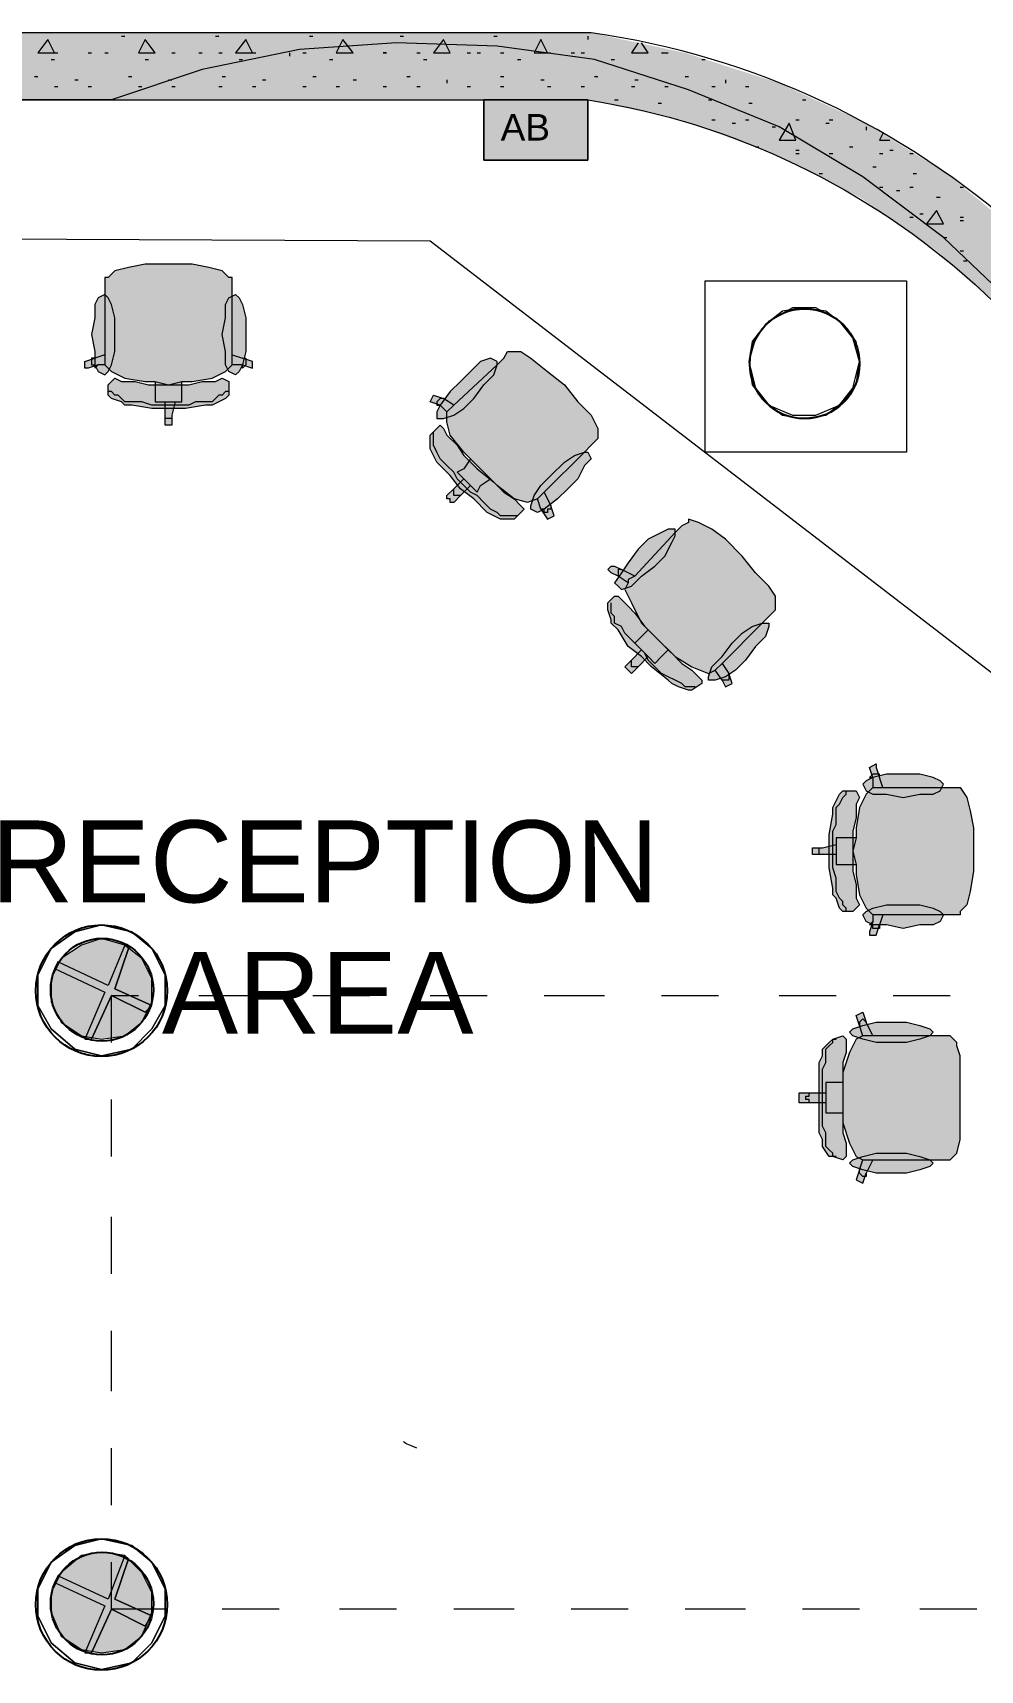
# Model space of a CAD drawing. Header units: inches. Extents: x 0.12 to 8.16, y 2.81 to 8.2.
# Drawn here: x 4.089 to 4.56, y 5.651 to 6.465 of the extents above; entities that cross this region are included whole.
import ezdxf

# ---------------------------------------------------------------- set-up
doc = ezdxf.new("R2010")
doc.units = ezdxf.units.IN
doc.header["$MEASUREMENT"] = 0
for name, color, linetype, true_color in [('PDF_Geometry', 7, 'Continuous', 0x029e21), ('PDF_Solid Fills', 7, 'Continuous', 0xffffff), ('PDF_Text', 7, 'Continuous', 0x5555ff)]:
    doc.layers.add(name, color=color, linetype=linetype, true_color=true_color)
doc.styles.add('PDF F2', font='arial.ttf')

msp = doc.modelspace()

# ---------------------------------------------------------------- hatches: boundary and pattern name
at = {"layer": 'PDF_Solid Fills', "transparency": 33554559}
for points in [[(4.70333, 6.16333), (4.66833, 6.15833), (4.65333, 6.205), (4.63333, 6.24833), (4.60667, 6.28833), (4.575, 6.32333), (4.53833, 6.35667), (4.5, 6.38333), (4.45667, 6.405), (4.41167, 6.42167), (4.365, 6.43167), (4.36667, 6.465), (4.41333, 6.455), (4.46, 6.44), (4.50333, 6.42), (4.54333, 6.395), (4.58, 6.365), (4.615, 6.33167), (4.64333, 6.29333), (4.66833, 6.25333), (4.68833, 6.20833)], [(4.125, 6.33333), (4.125, 6.33833), (4.125, 6.34333), (4.12667, 6.34333), (4.13, 6.34667), (4.13, 6.34667), (4.13667, 6.34833), (4.145, 6.35), (4.14667, 6.35), (4.15667, 6.35), (4.15667, 6.27), (4.155, 6.27), (4.155, 6.27), (4.155, 6.275), (4.155, 6.28167), (4.15, 6.28167), (4.15, 6.285), (4.15, 6.29167), (4.145, 6.29167), (4.135, 6.29333), (4.12833, 6.29667), (4.125, 6.3), (4.12167, 6.3), (4.11667, 6.29833), (4.115, 6.29833), (4.115, 6.30167), (4.115, 6.30167), (4.12, 6.30333), (4.125, 6.305)], [(4.18833, 6.33333), (4.18833, 6.305), (4.19333, 6.30333), (4.19833, 6.30167), (4.19833, 6.30167), (4.19833, 6.29833), (4.19833, 6.29833), (4.19333, 6.3), (4.18833, 6.3), (4.185, 6.29667), (4.17833, 6.29333), (4.16833, 6.29167), (4.16333, 6.29167), (4.16333, 6.285), (4.16333, 6.28167), (4.16, 6.28167), (4.15833, 6.275), (4.15833, 6.27), (4.15833, 6.27), (4.15667, 6.27), (4.15667, 6.35), (4.16833, 6.35), (4.16833, 6.35), (4.17667, 6.34833), (4.18333, 6.34667), (4.18333, 6.34667), (4.18667, 6.34333), (4.18833, 6.34333), (4.18833, 6.33833)], [(4.11833, 6.315), (4.12, 6.32333), (4.12, 6.33), (4.12167, 6.33333), (4.125, 6.335), (4.12667, 6.33333), (4.12833, 6.33), (4.13, 6.32333), (4.13, 6.315), (4.13, 6.30667), (4.12833, 6.3), (4.12667, 6.29667), (4.125, 6.295), (4.12167, 6.29667), (4.12, 6.3), (4.12, 6.30667)], [(4.195, 6.315), (4.195, 6.30667), (4.19333, 6.3), (4.19167, 6.29667), (4.19, 6.295), (4.18667, 6.29667), (4.185, 6.3), (4.185, 6.30667), (4.18333, 6.315), (4.185, 6.32333), (4.185, 6.33), (4.18667, 6.33333), (4.19, 6.335), (4.19167, 6.33333), (4.19333, 6.33), (4.195, 6.32333)], [(4.32, 6.3), (4.32333, 6.30333), (4.325, 6.30667), (4.32667, 6.30667), (4.33167, 6.30667), (4.33167, 6.30667), (4.33667, 6.30333), (4.345, 6.29667), (4.345, 6.29667), (4.35333, 6.29), (4.29667, 6.23333), (4.295, 6.23333), (4.295, 6.235), (4.29833, 6.23833), (4.30333, 6.24333), (4.3, 6.24667), (4.30333, 6.24833), (4.30667, 6.25333), (4.30333, 6.25667), (4.29667, 6.265), (4.295, 6.27167), (4.295, 6.27667), (4.29167, 6.28), (4.28667, 6.28167), (4.28667, 6.28167), (4.28833, 6.285), (4.28833, 6.285), (4.29333, 6.28333), (4.29833, 6.28)], [(4.30167, 6.29167), (4.30667, 6.29667), (4.31167, 6.30167), (4.31667, 6.30333), (4.32, 6.30167), (4.32, 6.3), (4.31833, 6.295), (4.31333, 6.29), (4.30833, 6.28333), (4.30333, 6.27833), (4.29833, 6.275), (4.29333, 6.27333), (4.29, 6.27333), (4.29, 6.27667), (4.29167, 6.28), (4.29667, 6.28667)], [(4.14833, 6.27833), (4.13833, 6.28), (4.135, 6.28), (4.13333, 6.28167), (4.12833, 6.28333), (4.12667, 6.285), (4.12667, 6.29), (4.12833, 6.29167), (4.13, 6.29333), (4.13333, 6.29167), (4.14, 6.29167), (4.14667, 6.29), (4.15667, 6.29), (4.15667, 6.27833)], [(4.165, 6.27833), (4.15667, 6.27833), (4.15667, 6.29), (4.16667, 6.29), (4.17333, 6.29167), (4.18, 6.29167), (4.18333, 6.29333), (4.18667, 6.29167), (4.18667, 6.29), (4.18667, 6.285), (4.185, 6.28333), (4.18167, 6.28167), (4.17833, 6.28), (4.175, 6.28)], [(4.36333, 6.25667), (4.34333, 6.23667), (4.34667, 6.23), (4.34833, 6.225), (4.34833, 6.225), (4.345, 6.22333), (4.345, 6.22333), (4.34167, 6.22833), (4.34, 6.23333), (4.335, 6.23167), (4.32833, 6.23333), (4.32, 6.24), (4.31667, 6.24333), (4.31167, 6.24), (4.31, 6.23667), (4.30667, 6.24), (4.30167, 6.235), (4.29833, 6.23167), (4.29667, 6.23167), (4.29667, 6.23333), (4.35333, 6.29), (4.36, 6.28167), (4.36, 6.28167), (4.36667, 6.275), (4.37, 6.26833), (4.37, 6.26833), (4.37, 6.26333), (4.37, 6.26333), (4.36667, 6.26)], [(4.29667, 6.245), (4.29, 6.25167), (4.28833, 6.255), (4.28667, 6.25833), (4.28667, 6.26333), (4.28667, 6.265), (4.29, 6.26833), (4.29167, 6.27), (4.29333, 6.26833), (4.295, 6.265), (4.3, 6.26), (4.30333, 6.255), (4.31, 6.24833), (4.30167, 6.23833)], [(4.355, 6.23833), (4.35, 6.23333), (4.34333, 6.22833), (4.34, 6.22667), (4.33667, 6.22833), (4.33667, 6.23), (4.33833, 6.235), (4.34167, 6.24), (4.34667, 6.245), (4.35333, 6.25167), (4.35833, 6.255), (4.36333, 6.25667), (4.365, 6.25667), (4.36667, 6.25333), (4.36333, 6.25), (4.36, 6.24333)], [(4.30833, 6.23333), (4.30167, 6.23833), (4.31, 6.24833), (4.31833, 6.24167), (4.32333, 6.23667), (4.32833, 6.23333), (4.33167, 6.23), (4.33333, 6.22833), (4.33167, 6.22667), (4.32833, 6.22333), (4.32667, 6.22333), (4.32167, 6.22333), (4.31833, 6.225), (4.315, 6.22667)], [(4.40833, 6.21667), (4.41167, 6.22), (4.415, 6.22167), (4.415, 6.22333), (4.42, 6.22167), (4.42, 6.22167), (4.42667, 6.21833), (4.43333, 6.21333), (4.43333, 6.21333), (4.44167, 6.205), (4.385, 6.14833), (4.38333, 6.15), (4.38333, 6.15), (4.38667, 6.15333), (4.39167, 6.15833), (4.38833, 6.16167), (4.39167, 6.165), (4.395, 6.16833), (4.39167, 6.17167), (4.38667, 6.18167), (4.38333, 6.18833), (4.385, 6.19167), (4.38, 6.195), (4.37667, 6.19667), (4.375, 6.19833), (4.37667, 6.2), (4.37833, 6.2), (4.38167, 6.19833), (4.38833, 6.195)], [(4.39, 6.20833), (4.395, 6.21333), (4.40167, 6.21667), (4.405, 6.21833), (4.40833, 6.21833), (4.40833, 6.215), (4.40667, 6.21167), (4.40333, 6.205), (4.39833, 6.2), (4.39167, 6.195), (4.38667, 6.19), (4.38167, 6.18833), (4.38, 6.19), (4.37833, 6.19167), (4.38167, 6.19667), (4.385, 6.20167)], [(4.45167, 6.17167), (4.43167, 6.15167), (4.435, 6.14667), (4.43667, 6.14167), (4.43667, 6.14167), (4.43333, 6.14), (4.43333, 6.14), (4.43167, 6.14333), (4.42833, 6.14833), (4.425, 6.14667), (4.41667, 6.15), (4.40833, 6.155), (4.405, 6.15833), (4.40167, 6.155), (4.39833, 6.15167), (4.395, 6.155), (4.39, 6.15), (4.38667, 6.14667), (4.38667, 6.14667), (4.385, 6.14833), (4.44167, 6.205), (4.44833, 6.19667), (4.44833, 6.19667), (4.455, 6.19), (4.45833, 6.185), (4.45833, 6.18333), (4.45833, 6.18), (4.45833, 6.17833), (4.455, 6.175)], [(4.385, 6.16), (4.38, 6.16833), (4.37667, 6.17167), (4.37667, 6.17333), (4.375, 6.17833), (4.375, 6.18167), (4.37833, 6.185), (4.38, 6.185), (4.38167, 6.18333), (4.385, 6.18), (4.38833, 6.17667), (4.39333, 6.17), (4.4, 6.16333), (4.39167, 6.155)], [(4.44333, 6.15333), (4.43833, 6.14833), (4.43333, 6.145), (4.42833, 6.14333), (4.425, 6.14333), (4.425, 6.145), (4.42667, 6.15), (4.43167, 6.155), (4.43667, 6.16167), (4.44167, 6.16667), (4.44667, 6.17), (4.45167, 6.17167), (4.455, 6.17167), (4.455, 6.17), (4.45333, 6.165), (4.44833, 6.16)], [(4.39667, 6.15), (4.39167, 6.155), (4.4, 6.16333), (4.40667, 6.15667), (4.41167, 6.15167), (4.41667, 6.14833), (4.42, 6.145), (4.42167, 6.14333), (4.42167, 6.14167), (4.41667, 6.13833), (4.415, 6.13833), (4.41, 6.14), (4.40667, 6.14167), (4.405, 6.14333)], [(4.54, 6.09), (4.545, 6.09), (4.55, 6.09), (4.55, 6.09), (4.55333, 6.085), (4.55333, 6.085), (4.555, 6.07833), (4.55667, 6.07), (4.55667, 6.07), (4.55667, 6.05833), (4.47667, 6.05833), (4.47667, 6.06), (4.47667, 6.06), (4.48167, 6.06), (4.48833, 6.06167), (4.48833, 6.065), (4.49167, 6.065), (4.49833, 6.065), (4.49833, 6.07), (4.5, 6.08), (4.50333, 6.08667), (4.50667, 6.09), (4.50667, 6.095), (4.505, 6.1), (4.505, 6.1), (4.50833, 6.10167), (4.50833, 6.1), (4.51, 6.095), (4.51167, 6.09)], [(4.52167, 6.09667), (4.53, 6.09667), (4.53667, 6.095), (4.54, 6.09333), (4.54167, 6.09167), (4.54, 6.08833), (4.53667, 6.08667), (4.53, 6.08667), (4.52167, 6.085), (4.51333, 6.08667), (4.50667, 6.08667), (4.50333, 6.08833), (4.50167, 6.09167), (4.50333, 6.09333), (4.50667, 6.095), (4.51333, 6.09667)], [(4.485, 6.06667), (4.48667, 6.07667), (4.48667, 6.08), (4.48833, 6.08333), (4.49, 6.08667), (4.49167, 6.08833), (4.49667, 6.08833), (4.49833, 6.08833), (4.5, 6.085), (4.49833, 6.08167), (4.49833, 6.075), (4.49667, 6.06833), (4.49667, 6.05833), (4.485, 6.05833)], [(4.54, 6.02667), (4.51167, 6.02667), (4.51, 6.02167), (4.50833, 6.01667), (4.50833, 6.01667), (4.505, 6.01667), (4.505, 6.01833), (4.50667, 6.02333), (4.50667, 6.02667), (4.50333, 6.03), (4.5, 6.03667), (4.49833, 6.04667), (4.49833, 6.05167), (4.49167, 6.05167), (4.48833, 6.05167), (4.48833, 6.05667), (4.48167, 6.05667), (4.47667, 6.05667), (4.47667, 6.05667), (4.47667, 6.05833), (4.55667, 6.05833), (4.55667, 6.04833), (4.55667, 6.04833), (4.555, 6.03833), (4.55333, 6.03167), (4.55333, 6.03167), (4.55, 6.02833), (4.55, 6.02667), (4.545, 6.02667)], [(4.485, 6.05), (4.485, 6.05833), (4.49667, 6.05833), (4.49667, 6.04833), (4.49833, 6.04167), (4.49833, 6.035), (4.5, 6.03167), (4.49833, 6.03), (4.49667, 6.02833), (4.49167, 6.02833), (4.49, 6.03), (4.48833, 6.035), (4.48667, 6.03667), (4.48667, 6.04)], [(4.52167, 6.02), (4.51333, 6.02167), (4.50667, 6.02167), (4.50333, 6.02333), (4.50167, 6.02667), (4.50333, 6.02833), (4.50667, 6.03), (4.51333, 6.03167), (4.52167, 6.03167), (4.53, 6.03167), (4.53667, 6.03), (4.54, 6.02833), (4.54167, 6.02667), (4.54, 6.02333), (4.53667, 6.02167), (4.53, 6.02167)], [(4.12333, 5.965), (4.11333, 5.96667), (4.10333, 5.97333), (4.09833, 5.98333), (4.09833, 5.995), (4.10333, 6.005), (4.11333, 6.01167), (4.12333, 6.015), (4.135, 6.01167), (4.14333, 6.005), (4.14833, 5.995), (4.14833, 5.98333), (4.14333, 5.97333), (4.135, 5.96667)], [(4.535, 5.96667), (4.54, 5.96667), (4.54333, 5.96667), (4.545, 5.96667), (4.54833, 5.96333), (4.54833, 5.96167), (4.55, 5.95667), (4.55, 5.94667), (4.55, 5.94667), (4.55, 5.935), (4.47, 5.935), (4.47, 5.93667), (4.47, 5.93833), (4.475, 5.93833), (4.48333, 5.93833), (4.48333, 5.94333), (4.48667, 5.94333), (4.49167, 5.94333), (4.49167, 5.94833), (4.495, 5.95833), (4.49833, 5.965), (4.50167, 5.96667), (4.5, 5.97167), (4.49833, 5.97667), (4.49833, 5.97667), (4.50167, 5.97833), (4.50167, 5.97833), (4.50333, 5.97333), (4.50667, 5.96667)], [(4.51667, 5.97333), (4.52333, 5.97333), (4.53, 5.97167), (4.535, 5.97), (4.53667, 5.96833), (4.535, 5.96667), (4.53, 5.965), (4.52333, 5.96333), (4.51667, 5.96333), (4.50833, 5.96333), (4.50167, 5.965), (4.49667, 5.96667), (4.495, 5.96833), (4.49667, 5.97), (4.50167, 5.97167), (4.50833, 5.97333)], [(4.48, 5.94333), (4.48, 5.95333), (4.48167, 5.95667), (4.48167, 5.96), (4.485, 5.96333), (4.48667, 5.965), (4.49167, 5.96667), (4.49333, 5.965), (4.49333, 5.96333), (4.49333, 5.95833), (4.49167, 5.95333), (4.49167, 5.945), (4.49167, 5.935), (4.48, 5.935)], [(4.535, 5.905), (4.50667, 5.905), (4.50333, 5.89833), (4.50167, 5.89333), (4.50167, 5.89333), (4.49833, 5.895), (4.49833, 5.895), (4.5, 5.9), (4.50167, 5.905), (4.49833, 5.90667), (4.495, 5.91333), (4.49167, 5.92333), (4.49167, 5.92833), (4.48667, 5.92833), (4.48333, 5.92833), (4.48333, 5.93333), (4.475, 5.93333), (4.47, 5.93333), (4.47, 5.93333), (4.47, 5.935), (4.55, 5.935), (4.55, 5.925), (4.55, 5.925), (4.55, 5.915), (4.54833, 5.90833), (4.54833, 5.90833), (4.545, 5.905), (4.54333, 5.905), (4.54, 5.905)], [(4.48, 5.92833), (4.48, 5.935), (4.49167, 5.935), (4.49167, 5.92667), (4.49167, 5.91833), (4.49333, 5.91333), (4.49333, 5.90833), (4.49333, 5.90667), (4.49167, 5.905), (4.48667, 5.90667), (4.485, 5.90667), (4.48167, 5.91167), (4.48167, 5.915), (4.48, 5.91833)], [(4.51667, 5.89833), (4.50833, 5.89833), (4.50167, 5.9), (4.49667, 5.90167), (4.495, 5.90333), (4.49667, 5.905), (4.50167, 5.90667), (4.50833, 5.90833), (4.51667, 5.90833), (4.52333, 5.90833), (4.53, 5.90667), (4.535, 5.905), (4.53667, 5.90333), (4.535, 5.90167), (4.53, 5.9), (4.52333, 5.89833)], [(4.12333, 5.66), (4.11333, 5.66167), (4.10333, 5.66833), (4.09833, 5.68), (4.09833, 5.69), (4.10333, 5.7), (4.11333, 5.70833), (4.12333, 5.71), (4.135, 5.70833), (4.14333, 5.7), (4.14833, 5.69), (4.14833, 5.68), (4.14333, 5.66833), (4.135, 5.66167)]]:
    msp.add_hatch(color=256, dxfattribs=at).paths.add_polyline_path(points)
at = {"layer": 'PDF_Solid Fills', "true_color": 0xaaaaaa, "transparency": 33554559}
for points in [[(4.14833, 5.98167), (4.145, 5.97833), (4.12833, 5.98667), (4.11833, 5.965), (4.115, 5.965), (4.125, 5.98833), (4.1, 6), (4.10167, 6.00333), (4.12667, 5.99167), (4.135, 6.01167), (4.13667, 6.01), (4.13, 5.99)], [(4.14833, 5.67833), (4.145, 5.67333), (4.12833, 5.68167), (4.11833, 5.66), (4.115, 5.66), (4.125, 5.68333), (4.1, 5.695), (4.10167, 5.69833), (4.12667, 5.68667), (4.135, 5.70833), (4.13667, 5.70667), (4.13, 5.68667)]]:
    msp.add_hatch(color=253, dxfattribs=at).paths.add_polyline_path(points)

# ---------------------------------------------------------------- linework, layer by layer
at = {"layer": 'PDF_Geometry', "color": 7, "lineweight": 13}
msp.add_lwpolyline([(4.66833, 6.15833), (4.66833, 5.835), (4.70333, 5.835), (4.70333, 6.16333, 0.303579), (4.36667, 6.465), (3.89167, 6.465), (3.89167, 6.43167), (3.89167, 5.835), (3.925, 5.835), (3.925, 6.43167), (4.365, 6.43167, -0.296951)], format="xyb", close=True, dxfattribs=at)
at = {"layer": 'PDF_Geometry', "color": 54, "lineweight": 13, "true_color": 0x9f9f00}
for points in [[(4.09667, 6.46167), (4.09167, 6.455), (4.1, 6.455)], [(4.145, 6.46167), (4.14167, 6.455), (4.15, 6.455)], [(4.195, 6.46167), (4.19, 6.455), (4.19833, 6.455)], [(4.24333, 6.46167), (4.24, 6.455), (4.24833, 6.455)], [(4.29333, 6.46167), (4.28833, 6.455), (4.29667, 6.455)], [(4.34167, 6.46167), (4.33833, 6.455), (4.345, 6.455)], [(4.265, 6.455), (4.26333, 6.455)], [(4.465, 6.42), (4.46, 6.41167), (4.46833, 6.41167)], [(4.53833, 6.37667), (4.53333, 6.37), (4.54167, 6.37)]]:
    msp.add_lwpolyline(points, close=True, dxfattribs=at)
for points in [[(4.13333, 6.46333), (4.135, 6.46333)], [(4.18, 6.46333), (4.18167, 6.46333)], [(4.22667, 6.46333), (4.22833, 6.46333)], [(4.27167, 6.46333), (4.27333, 6.46333)], [(4.31833, 6.46333), (4.32, 6.46333)], [(4.365, 6.46333), (4.365, 6.46167)], [(4.1, 6.455), (4.10167, 6.455)], [(4.11667, 6.455), (4.11833, 6.455)], [(4.125, 6.455), (4.12667, 6.455)], [(4.14167, 6.455), (4.14333, 6.455)], [(4.15833, 6.455), (4.16, 6.455)], [(4.17167, 6.455), (4.17333, 6.455)], [(4.18167, 6.455), (4.18333, 6.455)], [(4.19833, 6.455), (4.2, 6.455)], [(4.21667, 6.455), (4.21667, 6.45333)], [(4.22333, 6.455), (4.225, 6.455)], [(4.24, 6.455), (4.24167, 6.455)], [(4.28, 6.455), (4.28167, 6.455)], [(4.305, 6.455), (4.30667, 6.455)], [(4.31, 6.455), (4.31167, 6.455)], [(4.32167, 6.455), (4.32333, 6.455)], [(4.345, 6.455), (4.34667, 6.455)], [(4.35667, 6.455), (4.35833, 6.455)], [(4.36167, 6.455), (4.36333, 6.455)], [(4.39, 6.46), (4.38667, 6.455), (4.395, 6.455), (4.39167, 6.46)], [(4.38667, 6.455), (4.38833, 6.455)], [(4.40167, 6.455), (4.40333, 6.455), (4.405, 6.455)], [(4.09833, 6.45167), (4.1, 6.45167)], [(4.145, 6.45167), (4.14667, 6.45167)], [(4.19167, 6.45167), (4.19333, 6.45167)], [(4.23667, 6.45167), (4.23833, 6.45167)], [(4.28333, 6.45167), (4.285, 6.45167)], [(4.33, 6.45167), (4.33167, 6.45167)], [(4.37667, 6.45167), (4.37833, 6.45167)], [(4.42167, 6.45167), (4.42333, 6.45167)], [(4.09, 6.44333), (4.09167, 6.44333)], [(4.1, 6.43833), (4.10167, 6.43833)], [(4.11, 6.44167), (4.11167, 6.44167)], [(4.11667, 6.43833), (4.11833, 6.43833)], [(4.13667, 6.44333), (4.13833, 6.44333)], [(4.14167, 6.43833), (4.14333, 6.43833)], [(4.15667, 6.44167), (4.15833, 6.44167)], [(4.15833, 6.43833), (4.16, 6.43833)], [(4.18167, 6.43833), (4.18333, 6.43833)], [(4.18333, 6.44333), (4.185, 6.44333)], [(4.19833, 6.43833), (4.2, 6.43833)], [(4.20333, 6.44167), (4.205, 6.44167)], [(4.22333, 6.43833), (4.225, 6.43833)], [(4.22833, 6.44333), (4.23, 6.44333)], [(4.24, 6.43833), (4.24167, 6.43833)], [(4.24833, 6.44167), (4.25, 6.44167)], [(4.26333, 6.43833), (4.265, 6.43833)], [(4.275, 6.44333), (4.27667, 6.44333)], [(4.28, 6.43833), (4.28167, 6.43833)], [(4.295, 6.44167), (4.295, 6.44)], [(4.305, 6.43833), (4.30667, 6.43833)], [(4.32167, 6.44333), (4.32333, 6.44333)], [(4.32167, 6.43833), (4.32333, 6.43833)], [(4.34167, 6.44167), (4.34333, 6.44167)], [(4.345, 6.43833), (4.34667, 6.43833)], [(4.36167, 6.43833), (4.36333, 6.43833)], [(4.36833, 6.44333), (4.37, 6.44333)], [(4.38667, 6.43833), (4.38833, 6.43833)], [(4.38833, 6.44167), (4.39, 6.44167)], [(4.40333, 6.43833), (4.405, 6.43833)], [(4.41333, 6.44333), (4.415, 6.44333)], [(4.42667, 6.43833), (4.42833, 6.43833)], [(4.43333, 6.44167), (4.43333, 6.44)], [(4.44333, 6.43833), (4.445, 6.43833)], [(4.10167, 6.43167), (4.10333, 6.43167)], [(4.14833, 6.43167), (4.15, 6.43167)], [(4.19333, 6.43167), (4.195, 6.43167)], [(4.24, 6.43167), (4.24167, 6.43167)], [(4.28667, 6.43167), (4.28833, 6.43167)], [(4.33333, 6.43167), (4.335, 6.43167)], [(4.37833, 6.43167), (4.38, 6.43167)], [(4.4, 6.43), (4.40167, 6.43)], [(4.425, 6.43167), (4.42667, 6.43167)], [(4.445, 6.43), (4.44667, 6.43)], [(4.47167, 6.43167), (4.47333, 6.43167)], [(4.42667, 6.42167), (4.42833, 6.42167)], [(4.43667, 6.42), (4.43833, 6.42)], [(4.44333, 6.42167), (4.445, 6.42167)], [(4.46833, 6.42167), (4.47, 6.42167)], [(4.48333, 6.42), (4.485, 6.42)], [(4.485, 6.42167), (4.48667, 6.42167)], [(4.45667, 6.41833), (4.45833, 6.41833)], [(4.50333, 6.41833), (4.50333, 6.41667)], [(4.51167, 6.415), (4.51, 6.41167), (4.515, 6.41167)], [(4.44833, 6.40833), (4.45, 6.40833)], [(4.46833, 6.40667), (4.47, 6.40667)], [(4.46833, 6.405), (4.47, 6.405)], [(4.485, 6.405), (4.48667, 6.405)], [(4.495, 6.40833), (4.49667, 6.40833)], [(4.51, 6.405), (4.51167, 6.405)], [(4.515, 6.40667), (4.51667, 6.40667)], [(4.525, 6.405), (4.52667, 6.405)], [(4.50667, 6.39833), (4.50833, 6.39833)], [(4.48, 6.395), (4.48167, 6.395)], [(4.51, 6.38833), (4.51167, 6.38833)], [(4.525, 6.38833), (4.52667, 6.38833)], [(4.52667, 6.395), (4.52833, 6.395)], [(4.55, 6.38833), (4.55167, 6.38833)], [(4.51833, 6.38667), (4.52, 6.38667)], [(4.53833, 6.38333), (4.54, 6.38333)], [(4.525, 6.37333), (4.52667, 6.37333)], [(4.53, 6.375), (4.53167, 6.375)], [(4.55, 6.37333), (4.55167, 6.37333)], [(4.55, 6.37167), (4.55167, 6.37167)], [(4.54167, 6.36333), (4.54333, 6.36333)], [(4.55, 6.35667), (4.55167, 6.35667)], [(4.55167, 6.35167), (4.55333, 6.35167)]]:
    msp.add_lwpolyline(points, dxfattribs=at)
at = {"layer": 'PDF_Geometry', "color": 123, "lineweight": 13, "true_color": 0x71cebe}
for points in [[(4.57667, 6.33), (4.54167, 6.36333), (4.50167, 6.39333), (4.46, 6.41833), (4.415, 6.43667), (4.36833, 6.45167), (4.32, 6.45833), (4.27, 6.46), (4.22167, 6.45667), (4.17333, 6.44667), (4.12833, 6.43167), (3.925, 6.43167)], [(3.925, 6.36333), (4.28667, 6.36167), (4.56833, 6.145)]]:
    msp.add_lwpolyline(points, dxfattribs=at)
at = {"layer": 'PDF_Geometry', "color": 7, "lineweight": 13}
for points in [[(4.365, 6.40167), (4.365, 6.43167), (4.31333, 6.43167), (4.31333, 6.40167)], [(4.5, 6.30167), (4.49667, 6.31333), (4.49, 6.32167), (4.47833, 6.32833), (4.46667, 6.32833), (4.455, 6.32167), (4.44833, 6.31333), (4.445, 6.30167), (4.44833, 6.28833), (4.455, 6.28), (4.46667, 6.275), (4.47833, 6.275), (4.49, 6.28), (4.49667, 6.28833)]]:
    msp.add_lwpolyline(points, close=True, dxfattribs=at)
at = {"layer": 'PDF_Geometry', "color": 1, "lineweight": 13}
for points in [[(4.31333, 6.43167), (4.365, 6.43167), (4.365, 6.40167), (4.31333, 6.40167)], [(4.42333, 6.34167), (4.52333, 6.34167), (4.52333, 6.25667), (4.42333, 6.25667)], [(4.5, 6.30167), (4.49833, 6.31167), (4.49167, 6.32), (4.48333, 6.32667), (4.47167, 6.32833), (4.46167, 6.32667), (4.45333, 6.32), (4.44667, 6.31167), (4.445, 6.30167), (4.44667, 6.29), (4.45333, 6.28167), (4.46167, 6.275), (4.47167, 6.27333), (4.48333, 6.275), (4.49167, 6.28167), (4.49833, 6.29)]]:
    msp.add_lwpolyline(points, close=True, dxfattribs=at)
at = {"layer": 'PDF_Geometry', "lineweight": 9}
for points in [[(4.19333, 6.3), (4.19167, 6.29667), (4.19, 6.295), (4.18667, 6.29667), (4.185, 6.3), (4.185, 6.30667), (4.18333, 6.315), (4.185, 6.32333), (4.185, 6.33), (4.18667, 6.33333), (4.19, 6.335), (4.19167, 6.33333), (4.19333, 6.33), (4.195, 6.32333), (4.195, 6.315), (4.195, 6.30667), (4.19333, 6.3), (4.18833, 6.3), (4.18833, 6.305), (4.18833, 6.33333), (4.18833, 6.33833), (4.18833, 6.34333), (4.18667, 6.34333), (4.18333, 6.34667), (4.17667, 6.34833), (4.16833, 6.35), (4.15667, 6.35), (4.14667, 6.35), (4.145, 6.35), (4.13667, 6.34833), (4.13, 6.34667), (4.12667, 6.34333), (4.125, 6.34333), (4.125, 6.33833), (4.125, 6.33333), (4.125, 6.305), (4.125, 6.3), (4.12167, 6.3)], [(4.13, 6.34667), (4.13, 6.34667)], [(4.16833, 6.35), (4.16833, 6.35)], [(4.18333, 6.34667), (4.18333, 6.34667)], [(4.29167, 6.28), (4.29, 6.27667), (4.29, 6.27333), (4.29333, 6.27333), (4.29833, 6.275), (4.30333, 6.27833), (4.30833, 6.28333), (4.31333, 6.29), (4.31833, 6.295), (4.32, 6.3), (4.32333, 6.30333), (4.325, 6.30667), (4.32667, 6.30667), (4.33167, 6.30667), (4.33667, 6.30333), (4.345, 6.29667), (4.35333, 6.29), (4.36, 6.28167), (4.36667, 6.275), (4.37, 6.26833), (4.37, 6.26333), (4.36667, 6.26), (4.36333, 6.25667), (4.34333, 6.23667)], [(4.33167, 6.30667), (4.33167, 6.30667)], [(4.125, 6.305), (4.12, 6.30333), (4.11833, 6.30333), (4.11833, 6.30167), (4.11833, 6.3), (4.12, 6.3), (4.12, 6.29833), (4.12167, 6.3), (4.11667, 6.29833), (4.115, 6.29833), (4.115, 6.30167), (4.12, 6.30333)], [(4.115, 6.30167), (4.115, 6.30167)], [(4.11833, 6.30167), (4.11833, 6.30167)], [(4.11833, 6.3), (4.11833, 6.3)], [(4.125, 6.3), (4.125, 6.3)], [(4.125, 6.3), (4.12833, 6.29667), (4.135, 6.29333), (4.145, 6.29167), (4.15, 6.29167), (4.15667, 6.29), (4.16333, 6.29167), (4.16833, 6.29167), (4.17833, 6.29333), (4.185, 6.29667), (4.18833, 6.3)], [(4.18833, 6.305), (4.19333, 6.30333), (4.195, 6.30333), (4.195, 6.30167), (4.195, 6.3), (4.19333, 6.29833), (4.19333, 6.3), (4.19833, 6.29833), (4.19833, 6.30167), (4.19333, 6.30333)], [(4.18833, 6.3), (4.18833, 6.3)], [(4.195, 6.30167), (4.195, 6.30167)], [(4.195, 6.3), (4.195, 6.3)], [(4.195, 6.3), (4.195, 6.3)], [(4.19833, 6.30167), (4.19833, 6.30167)], [(4.19833, 6.29833), (4.19833, 6.29833)], [(4.15, 6.29167), (4.15, 6.285), (4.15, 6.28167), (4.155, 6.28167), (4.15667, 6.28167), (4.16, 6.28167), (4.16333, 6.28167), (4.16333, 6.285), (4.16333, 6.29167)], [(4.345, 6.29667), (4.345, 6.29667)], [(4.18667, 6.28667), (4.185, 6.28667), (4.18333, 6.285), (4.18167, 6.285), (4.18, 6.28333), (4.17833, 6.28167), (4.175, 6.28167), (4.17, 6.28167), (4.16667, 6.28), (4.16167, 6.28), (4.15667, 6.28), (4.15167, 6.28), (4.14833, 6.28), (4.14333, 6.28167), (4.14, 6.28167), (4.135, 6.28167), (4.13333, 6.28333), (4.13167, 6.285), (4.13, 6.285), (4.12833, 6.28667), (4.12667, 6.28667)], [(4.12833, 6.28667), (4.12833, 6.28667)], [(4.16, 6.28167), (4.15833, 6.275), (4.15833, 6.27333), (4.15667, 6.27333), (4.155, 6.27333), (4.155, 6.275), (4.155, 6.28167)], [(4.18667, 6.28667), (4.18667, 6.28667)], [(4.29833, 6.28), (4.29333, 6.28333), (4.29167, 6.28333), (4.29, 6.28167), (4.29, 6.28), (4.29167, 6.28), (4.28667, 6.28167), (4.28833, 6.285), (4.29333, 6.28333)], [(4.28667, 6.28167), (4.28667, 6.28167)], [(4.28833, 6.285), (4.28833, 6.285)], [(4.29, 6.28167), (4.29, 6.28167)], [(4.29167, 6.28333), (4.29167, 6.28333)], [(4.29333, 6.28333), (4.29333, 6.28333)], [(4.36, 6.28167), (4.36, 6.28167)], [(4.15833, 6.275), (4.15833, 6.27), (4.15667, 6.27), (4.155, 6.27), (4.155, 6.275)], [(4.155, 6.27333), (4.155, 6.27333)], [(4.15667, 6.27333), (4.15667, 6.27333)], [(4.15833, 6.27333), (4.15833, 6.27333)], [(4.15833, 6.27333), (4.15833, 6.27333)], [(4.34, 6.23333), (4.335, 6.23167), (4.32833, 6.23333), (4.33167, 6.23), (4.33333, 6.22833), (4.33167, 6.22667), (4.32833, 6.22333), (4.32667, 6.22333), (4.32167, 6.22333), (4.31833, 6.225), (4.315, 6.22667), (4.30833, 6.23333), (4.30167, 6.23833), (4.29667, 6.245), (4.29, 6.25167), (4.28833, 6.255), (4.28667, 6.25833), (4.28667, 6.26333), (4.28667, 6.265), (4.29, 6.26833), (4.29167, 6.27), (4.29333, 6.26833), (4.295, 6.265), (4.3, 6.26), (4.30333, 6.255), (4.31, 6.24833), (4.31833, 6.24167), (4.32333, 6.23667), (4.32833, 6.23333), (4.32, 6.24), (4.31667, 6.24333), (4.31167, 6.24833), (4.30667, 6.25333), (4.30333, 6.25667), (4.29667, 6.265), (4.295, 6.27167), (4.295, 6.27667)], [(4.29167, 6.28), (4.29167, 6.28)], [(4.295, 6.27667), (4.295, 6.27667)], [(4.155, 6.27), (4.155, 6.27)], [(4.15833, 6.27), (4.15833, 6.27)], [(4.28833, 6.26667), (4.28833, 6.26667)], [(4.33, 6.225), (4.32833, 6.225), (4.32667, 6.225), (4.325, 6.225), (4.32167, 6.225), (4.32, 6.22667), (4.31667, 6.22833), (4.31333, 6.23167), (4.31, 6.235), (4.30667, 6.23667), (4.30333, 6.24), (4.3, 6.24333), (4.29833, 6.24667), (4.295, 6.25), (4.29167, 6.25333), (4.29, 6.25667), (4.28833, 6.26), (4.28833, 6.26167), (4.28833, 6.26333), (4.28833, 6.265), (4.28833, 6.26667)], [(4.37, 6.26833), (4.37, 6.26833)], [(4.37, 6.26333), (4.37, 6.26333)], [(4.30667, 6.25333), (4.30333, 6.24833), (4.3, 6.24667), (4.30333, 6.24333), (4.305, 6.24167), (4.30667, 6.24), (4.31, 6.23667), (4.31167, 6.24), (4.31667, 6.24333)], [(4.30667, 6.24), (4.30167, 6.235), (4.3, 6.235), (4.29833, 6.235), (4.29833, 6.23667), (4.29833, 6.23833), (4.30333, 6.24333)], [(4.30167, 6.235), (4.29833, 6.23167), (4.29667, 6.23167), (4.29667, 6.23333), (4.295, 6.23333), (4.295, 6.235), (4.29833, 6.23833)], [(4.29833, 6.23667), (4.29833, 6.23667)], [(4.29833, 6.235), (4.29833, 6.235)], [(4.29833, 6.235), (4.29833, 6.235)], [(4.3, 6.235), (4.3, 6.235)], [(4.34167, 6.22833), (4.34, 6.23333), (4.34333, 6.23667), (4.34667, 6.23), (4.34667, 6.22833), (4.345, 6.22833), (4.345, 6.22667), (4.34333, 6.22667), (4.34333, 6.22833), (4.34167, 6.22833), (4.345, 6.22333), (4.34833, 6.225), (4.34667, 6.23)], [(4.34, 6.23333), (4.34, 6.23333)], [(4.32833, 6.225), (4.32833, 6.225)], [(4.345, 6.22833), (4.345, 6.22833)], [(4.34667, 6.23), (4.34667, 6.23)], [(4.34833, 6.225), (4.34833, 6.225)], [(4.345, 6.22333), (4.345, 6.22333)], [(4.43167, 6.14333), (4.42833, 6.14833), (4.43167, 6.15167), (4.45167, 6.17167), (4.455, 6.175), (4.45833, 6.17833), (4.45833, 6.18), (4.45833, 6.18333), (4.45833, 6.185), (4.455, 6.19), (4.44833, 6.19667), (4.44167, 6.205), (4.43333, 6.21333), (4.42667, 6.21833), (4.42, 6.22167), (4.415, 6.22333), (4.415, 6.22167), (4.41167, 6.22), (4.40833, 6.21667), (4.38833, 6.195), (4.385, 6.19333), (4.385, 6.19167), (4.38, 6.195)], [(4.42, 6.22167), (4.42, 6.22167)], [(4.43333, 6.21333), (4.43333, 6.21333)], [(4.38833, 6.195), (4.38167, 6.19833), (4.38, 6.19833), (4.38, 6.19667), (4.38, 6.195), (4.37667, 6.19667), (4.375, 6.19833), (4.37667, 6.2), (4.37833, 6.2), (4.38167, 6.19833)], [(4.38, 6.19833), (4.38, 6.19833)], [(4.38, 6.19833), (4.38, 6.19833)], [(4.38, 6.19667), (4.38, 6.19667)], [(4.38, 6.195), (4.38, 6.195)], [(4.38167, 6.19833), (4.38167, 6.19833)], [(4.44833, 6.19667), (4.44833, 6.19667)], [(4.385, 6.19167), (4.38333, 6.18833), (4.38667, 6.18167), (4.39167, 6.17167), (4.395, 6.16833), (4.4, 6.16333), (4.405, 6.15833), (4.40833, 6.155), (4.41667, 6.15), (4.425, 6.14667), (4.42833, 6.14833)], [(4.37667, 6.18167), (4.37667, 6.18167)], [(4.41833, 6.14), (4.41667, 6.14), (4.415, 6.14), (4.41333, 6.14), (4.41167, 6.14167), (4.40833, 6.14333), (4.405, 6.145), (4.40167, 6.14667), (4.39833, 6.15), (4.395, 6.15333), (4.39333, 6.15667), (4.39, 6.16), (4.38667, 6.16333), (4.38333, 6.16667), (4.38167, 6.17), (4.37833, 6.17167), (4.37833, 6.175), (4.37667, 6.17667), (4.37667, 6.17833), (4.37667, 6.18), (4.37667, 6.18167)], [(4.395, 6.16833), (4.39167, 6.165), (4.38833, 6.16167), (4.39167, 6.15833), (4.39333, 6.15667), (4.395, 6.155), (4.39833, 6.15167), (4.40167, 6.155), (4.405, 6.15833)], [(4.39, 6.15), (4.38667, 6.14667), (4.385, 6.14833), (4.38333, 6.15), (4.38667, 6.15333)], [(4.395, 6.155), (4.39, 6.15), (4.38833, 6.15), (4.38667, 6.15), (4.38667, 6.15167), (4.38667, 6.15333), (4.39167, 6.15833)], [(4.38667, 6.15333), (4.38667, 6.15333)], [(4.38667, 6.15167), (4.38667, 6.15167)], [(4.43167, 6.15167), (4.435, 6.14667), (4.435, 6.145), (4.435, 6.14333), (4.43333, 6.14333), (4.43167, 6.14333), (4.43333, 6.14), (4.43667, 6.14167), (4.435, 6.14667)], [(4.38333, 6.15), (4.38333, 6.15)], [(4.38667, 6.14667), (4.38667, 6.14667)], [(4.38833, 6.15), (4.38833, 6.15)], [(4.39, 6.15), (4.39, 6.15)], [(4.42833, 6.14833), (4.42833, 6.14833)], [(4.43167, 6.14333), (4.43167, 6.14333)], [(4.43167, 6.14333), (4.43167, 6.14333)], [(4.43333, 6.14333), (4.43333, 6.14333)], [(4.435, 6.145), (4.435, 6.145)], [(4.41833, 6.14), (4.41833, 6.14)], [(4.43333, 6.14), (4.43333, 6.14)], [(4.43667, 6.14167), (4.43667, 6.14167)], [(4.50667, 6.095), (4.50333, 6.09333), (4.50167, 6.09167), (4.50333, 6.08833), (4.50667, 6.08667), (4.51333, 6.08667), (4.52167, 6.085), (4.53, 6.08667), (4.53667, 6.08667), (4.54, 6.08833), (4.54167, 6.09167), (4.54, 6.09333), (4.53667, 6.095), (4.53, 6.09667), (4.52167, 6.09667), (4.51333, 6.09667), (4.50667, 6.095), (4.50667, 6.09), (4.51167, 6.09), (4.54, 6.09), (4.545, 6.09), (4.55, 6.09), (4.55333, 6.085), (4.555, 6.07833), (4.55667, 6.07), (4.55667, 6.05833), (4.55667, 6.04833), (4.555, 6.03833), (4.55333, 6.03167), (4.55, 6.02833), (4.55, 6.02667), (4.545, 6.02667), (4.54, 6.02667), (4.51167, 6.02667), (4.50667, 6.02667), (4.50667, 6.02333)], [(4.51167, 6.09), (4.51, 6.095), (4.51, 6.09667), (4.50833, 6.09667), (4.50667, 6.09667), (4.505, 6.095), (4.50667, 6.095), (4.505, 6.1), (4.50833, 6.10167), (4.50833, 6.1), (4.51, 6.095)], [(4.505, 6.1), (4.505, 6.1)], [(4.50667, 6.09667), (4.50667, 6.09667)], [(4.50667, 6.09667), (4.50667, 6.09667)], [(4.50833, 6.09667), (4.50833, 6.09667)], [(4.49333, 6.02833), (4.49333, 6.03), (4.49167, 6.03167), (4.49167, 6.03333), (4.49, 6.035), (4.48833, 6.03833), (4.48833, 6.04167), (4.48833, 6.045), (4.48667, 6.05), (4.48667, 6.05333), (4.48667, 6.05833), (4.48667, 6.06333), (4.48667, 6.06833), (4.48833, 6.07167), (4.48833, 6.07667), (4.48833, 6.08), (4.49, 6.08167), (4.49167, 6.085), (4.49333, 6.08667), (4.49333, 6.08833)], [(4.49333, 6.08833), (4.49333, 6.08833)], [(4.50667, 6.09), (4.50333, 6.08667), (4.5, 6.08), (4.49833, 6.07), (4.49833, 6.065), (4.49667, 6.05833), (4.49833, 6.05167), (4.49833, 6.04667), (4.5, 6.03667), (4.50333, 6.03), (4.50667, 6.02667)], [(4.50667, 6.09), (4.50667, 6.09)], [(4.55, 6.09), (4.55, 6.09)], [(4.49167, 6.085), (4.49167, 6.085)], [(4.55333, 6.085), (4.55333, 6.085)], [(4.55667, 6.07), (4.55667, 6.07)], [(4.48833, 6.05667), (4.48167, 6.05667), (4.48, 6.05667), (4.48, 6.05833), (4.48, 6.06), (4.48167, 6.06), (4.48833, 6.06167)], [(4.49833, 6.065), (4.49167, 6.065), (4.48833, 6.065), (4.48833, 6.06167), (4.48833, 6.05833), (4.48833, 6.05667), (4.48833, 6.05167), (4.49167, 6.05167), (4.49833, 6.05167)], [(4.48167, 6.05667), (4.47667, 6.05667), (4.47667, 6.05833), (4.47667, 6.06), (4.48167, 6.06)], [(4.47667, 6.06), (4.47667, 6.06)], [(4.47667, 6.05667), (4.47667, 6.05667)], [(4.48, 6.06), (4.48, 6.06)], [(4.48, 6.06), (4.48, 6.06)], [(4.48, 6.05833), (4.48, 6.05833)], [(4.48, 6.05667), (4.48, 6.05667)], [(4.55667, 6.04833), (4.55667, 6.04833)], [(4.49333, 6.03), (4.49333, 6.03)], [(4.55333, 6.03167), (4.55333, 6.03167)], [(4.51167, 6.02667), (4.51, 6.02167), (4.51, 6.02), (4.50833, 6.02), (4.50667, 6.02), (4.50667, 6.02167), (4.505, 6.02167), (4.50667, 6.02333), (4.505, 6.01833), (4.505, 6.01667), (4.50833, 6.01667), (4.51, 6.02167)], [(4.50667, 6.02667), (4.50667, 6.02667)], [(4.50667, 6.02), (4.50667, 6.02)], [(4.50833, 6.02), (4.50833, 6.02)], [(4.50833, 6.01667), (4.50833, 6.01667)], [(4.5, 5.9), (4.50167, 5.905), (4.50667, 5.905), (4.535, 5.905), (4.54, 5.905), (4.54333, 5.905), (4.545, 5.905), (4.54833, 5.90833), (4.55, 5.915), (4.55, 5.925), (4.55, 5.935), (4.55, 5.94667), (4.55, 5.95667), (4.54833, 5.96167), (4.54833, 5.96333), (4.545, 5.96667), (4.54333, 5.96667), (4.54, 5.96667), (4.535, 5.96667), (4.53, 5.965), (4.52333, 5.96333), (4.51667, 5.96333), (4.50833, 5.96333), (4.50167, 5.965), (4.49667, 5.96667), (4.495, 5.96833), (4.49667, 5.97), (4.50167, 5.97167), (4.50833, 5.97333), (4.51667, 5.97333), (4.52333, 5.97333), (4.53, 5.97167), (4.535, 5.97), (4.53667, 5.96833), (4.535, 5.96667), (4.50667, 5.96667), (4.50167, 5.96667), (4.5, 5.97167)], [(4.50667, 5.96667), (4.50333, 5.97333), (4.50167, 5.975), (4.5, 5.97333), (4.5, 5.97167), (4.49833, 5.97667), (4.50167, 5.97833), (4.50333, 5.97333)], [(4.49833, 5.97667), (4.49833, 5.97667)], [(4.5, 5.97333), (4.5, 5.97333)], [(4.50167, 5.97833), (4.50167, 5.97833)], [(4.50167, 5.975), (4.50167, 5.975)], [(4.50333, 5.97333), (4.50333, 5.97333)], [(4.50333, 5.97333), (4.50333, 5.97333)], [(4.48833, 5.90667), (4.48667, 5.90667), (4.48667, 5.90833), (4.485, 5.91), (4.48333, 5.91167), (4.48333, 5.915), (4.48333, 5.91833), (4.48167, 5.92167), (4.48167, 5.92667), (4.48167, 5.93167), (4.48167, 5.935), (4.48167, 5.94), (4.48167, 5.945), (4.48167, 5.95), (4.48333, 5.95333), (4.48333, 5.95667), (4.48333, 5.96), (4.485, 5.96167), (4.48667, 5.96333), (4.48667, 5.965), (4.48833, 5.965)], [(4.48833, 5.965), (4.48833, 5.965)], [(4.50167, 5.96667), (4.49833, 5.965), (4.495, 5.95833), (4.49167, 5.94833), (4.49167, 5.94333), (4.49167, 5.935), (4.49167, 5.92833), (4.49167, 5.92333), (4.495, 5.91333), (4.49833, 5.90667), (4.50167, 5.905)], [(4.5, 5.97167), (4.5, 5.97167)], [(4.50167, 5.96667), (4.50167, 5.96667)], [(4.49167, 5.94333), (4.48667, 5.94333), (4.48333, 5.94333), (4.48333, 5.93833), (4.48333, 5.935), (4.48333, 5.93333), (4.48333, 5.92833), (4.48667, 5.92833), (4.49167, 5.92833)], [(4.55, 5.94667), (4.55, 5.94667)], [(4.475, 5.93333), (4.47, 5.93333), (4.47, 5.935), (4.47, 5.93667), (4.47, 5.93833), (4.475, 5.93833)], [(4.47, 5.93333), (4.47, 5.93333)], [(4.48333, 5.93333), (4.475, 5.93333), (4.475, 5.935), (4.47333, 5.935), (4.47333, 5.93667), (4.475, 5.93667), (4.475, 5.93833), (4.48333, 5.93833)], [(4.47333, 5.935), (4.47333, 5.935)], [(4.475, 5.93833), (4.475, 5.93833)], [(4.475, 5.93333), (4.475, 5.93333)], [(4.55, 5.925), (4.55, 5.925)], [(4.54833, 5.90833), (4.54833, 5.90833)], [(4.48833, 5.90667), (4.48833, 5.90667)], [(4.50667, 5.905), (4.50333, 5.89833), (4.50333, 5.89667), (4.50167, 5.89667), (4.5, 5.89833), (4.5, 5.9), (4.49833, 5.895), (4.50167, 5.89333), (4.50333, 5.89833)], [(4.50167, 5.905), (4.50167, 5.905)], [(4.49833, 5.895), (4.49833, 5.895)], [(4.5, 5.89833), (4.5, 5.89833)], [(4.5, 5.89833), (4.5, 5.89833)], [(4.50167, 5.89667), (4.50167, 5.89667)], [(4.50167, 5.89333), (4.50167, 5.89333)], [(4.50333, 5.89833), (4.50333, 5.89833)]]:
    msp.add_lwpolyline(points, dxfattribs=at)
for points in [[(4.11833, 6.315), (4.12, 6.30667), (4.12, 6.3), (4.12167, 6.29667), (4.125, 6.295), (4.12667, 6.29667), (4.12833, 6.3), (4.13, 6.30667), (4.13, 6.315), (4.13, 6.32333), (4.12833, 6.33), (4.12667, 6.33333), (4.125, 6.335), (4.12167, 6.33333), (4.12, 6.33), (4.12, 6.32333)], [(4.30667, 6.29667), (4.30167, 6.29167), (4.29667, 6.28667), (4.29167, 6.28), (4.295, 6.27667), (4.29833, 6.28), (4.32, 6.3), (4.32, 6.30167), (4.31667, 6.30333), (4.31167, 6.30167)], [(4.14, 6.29167), (4.14667, 6.29), (4.15667, 6.29), (4.16667, 6.29), (4.17333, 6.29167), (4.18, 6.29167), (4.18333, 6.29333), (4.18667, 6.29167), (4.18667, 6.29), (4.18667, 6.285), (4.185, 6.28333), (4.18167, 6.28167), (4.17833, 6.28), (4.175, 6.28), (4.165, 6.27833), (4.15667, 6.27833), (4.14833, 6.27833), (4.13833, 6.28), (4.135, 6.28), (4.13333, 6.28167), (4.12833, 6.28333), (4.12667, 6.285), (4.12667, 6.29), (4.12833, 6.29167), (4.13, 6.29333), (4.13333, 6.29167)], [(4.355, 6.23833), (4.35, 6.23333), (4.34333, 6.22833), (4.34, 6.22667), (4.33667, 6.22833), (4.33667, 6.23), (4.33833, 6.235), (4.34167, 6.24), (4.34667, 6.245), (4.35333, 6.25167), (4.35833, 6.255), (4.36333, 6.25667), (4.365, 6.25667), (4.36667, 6.25333), (4.36333, 6.25), (4.36, 6.24333)], [(4.39, 6.20833), (4.385, 6.20167), (4.38167, 6.19667), (4.37833, 6.19167), (4.38, 6.19), (4.38167, 6.18833), (4.38667, 6.19), (4.39167, 6.195), (4.39833, 6.2), (4.40333, 6.205), (4.40667, 6.21167), (4.40833, 6.215), (4.40833, 6.21833), (4.405, 6.21833), (4.40167, 6.21667), (4.395, 6.21333)], [(4.38833, 6.17667), (4.39333, 6.17), (4.4, 6.16333), (4.40667, 6.15667), (4.41167, 6.15167), (4.41667, 6.14833), (4.42, 6.145), (4.42167, 6.14333), (4.42167, 6.14167), (4.41667, 6.13833), (4.415, 6.13833), (4.41, 6.14), (4.40667, 6.14167), (4.405, 6.14333), (4.39667, 6.15), (4.39167, 6.155), (4.385, 6.16), (4.38, 6.16833), (4.37667, 6.17167), (4.37667, 6.17333), (4.375, 6.17833), (4.375, 6.18167), (4.37833, 6.185), (4.38, 6.185), (4.38167, 6.18333), (4.385, 6.18)], [(4.44333, 6.15333), (4.43833, 6.14833), (4.43333, 6.145), (4.42833, 6.14333), (4.425, 6.14333), (4.425, 6.145), (4.42667, 6.15), (4.43167, 6.155), (4.43667, 6.16167), (4.44167, 6.16667), (4.44667, 6.17), (4.45167, 6.17167), (4.455, 6.17167), (4.455, 6.17), (4.45333, 6.165), (4.44833, 6.16)], [(4.49833, 6.075), (4.49667, 6.06833), (4.49667, 6.05833), (4.49667, 6.04833), (4.49833, 6.04167), (4.49833, 6.035), (4.5, 6.03167), (4.49833, 6.03), (4.49667, 6.02833), (4.49167, 6.02833), (4.49, 6.03), (4.48833, 6.035), (4.48667, 6.03667), (4.48667, 6.04), (4.485, 6.05), (4.485, 6.05833), (4.485, 6.06667), (4.48667, 6.07667), (4.48667, 6.08), (4.48833, 6.08333), (4.49, 6.08667), (4.49167, 6.08833), (4.49667, 6.08833), (4.49833, 6.08833), (4.5, 6.085), (4.49833, 6.08167)], [(4.52167, 6.02), (4.51333, 6.02167), (4.50667, 6.02167), (4.50333, 6.02333), (4.50167, 6.02667), (4.50333, 6.02833), (4.50667, 6.03), (4.51333, 6.03167), (4.52167, 6.03167), (4.53, 6.03167), (4.53667, 6.03), (4.54, 6.02833), (4.54167, 6.02667), (4.54, 6.02333), (4.53667, 6.02167), (4.53, 6.02167)], [(4.49167, 5.95333), (4.49167, 5.945), (4.49167, 5.935), (4.49167, 5.92667), (4.49167, 5.91833), (4.49333, 5.91333), (4.49333, 5.90833), (4.49333, 5.90667), (4.49167, 5.905), (4.48667, 5.90667), (4.485, 5.90667), (4.48167, 5.91167), (4.48167, 5.915), (4.48, 5.91833), (4.48, 5.92833), (4.48, 5.935), (4.48, 5.94333), (4.48, 5.95333), (4.48167, 5.95667), (4.48167, 5.96), (4.485, 5.96333), (4.48667, 5.965), (4.49167, 5.96667), (4.49333, 5.965), (4.49333, 5.96333), (4.49333, 5.95833)], [(4.51667, 5.89833), (4.50833, 5.89833), (4.50167, 5.9), (4.49667, 5.90167), (4.495, 5.90333), (4.49667, 5.905), (4.50167, 5.90667), (4.50833, 5.90833), (4.51667, 5.90833), (4.52333, 5.90833), (4.53, 5.90667), (4.535, 5.905), (4.53667, 5.90333), (4.535, 5.90167), (4.53, 5.9), (4.52333, 5.89833)]]:
    msp.add_lwpolyline(points, close=True, dxfattribs=at)
at = {"layer": 'PDF_Geometry', "color": 8, "lineweight": 13, "true_color": 0x7f7f7f}
for points in [[(4.12333, 6.02167), (4.11, 6.01833), (4.09833, 6.01), (4.09167, 5.99667), (4.09167, 5.98167), (4.09833, 5.97), (4.11, 5.96), (4.12333, 5.95667), (4.13833, 5.96), (4.14833, 5.97), (4.155, 5.98167), (4.155, 5.99667), (4.14833, 6.01), (4.13833, 6.01833)], [(4.12333, 5.965), (4.135, 5.96667), (4.14333, 5.97333), (4.14833, 5.98333), (4.14833, 5.995), (4.14333, 6.005), (4.135, 6.01167), (4.12333, 6.015), (4.11333, 6.01167), (4.10333, 6.005), (4.09833, 5.995), (4.09833, 5.98333), (4.10333, 5.97333), (4.11333, 5.96667)], [(4.12333, 6.015), (4.11333, 6.01167), (4.10333, 6.005), (4.09833, 5.995), (4.09833, 5.98333), (4.10333, 5.97333), (4.11333, 5.96667), (4.12333, 5.965), (4.135, 5.96667), (4.14333, 5.97333), (4.14833, 5.98333), (4.14833, 5.995), (4.14333, 6.005), (4.135, 6.01167)], [(4.14833, 5.98167), (4.13, 5.99), (4.13667, 6.01), (4.135, 6.01167), (4.12667, 5.99167), (4.10167, 6.00333), (4.1, 6), (4.125, 5.98833), (4.115, 5.965), (4.11833, 5.965), (4.12833, 5.98667), (4.145, 5.97833)], [(4.12333, 5.71667), (4.11, 5.71333), (4.09833, 5.705), (4.09167, 5.69167), (4.09167, 5.67833), (4.09833, 5.665), (4.11, 5.655), (4.12333, 5.65167), (4.13833, 5.655), (4.14833, 5.665), (4.155, 5.67833), (4.155, 5.69167), (4.14833, 5.705), (4.13833, 5.71333)], [(4.12333, 5.66), (4.135, 5.66167), (4.14333, 5.66833), (4.14833, 5.68), (4.14833, 5.69), (4.14333, 5.7), (4.135, 5.70833), (4.12333, 5.71), (4.11333, 5.70833), (4.10333, 5.7), (4.09833, 5.69), (4.09833, 5.68), (4.10333, 5.66833), (4.11333, 5.66167)], [(4.12333, 5.71), (4.11333, 5.70833), (4.10333, 5.7), (4.09833, 5.69), (4.09833, 5.68), (4.10333, 5.66833), (4.11333, 5.66167), (4.12333, 5.66), (4.135, 5.66167), (4.14333, 5.66833), (4.14833, 5.68), (4.14833, 5.69), (4.14333, 5.7), (4.135, 5.70833)], [(4.14833, 5.67833), (4.13, 5.68667), (4.13667, 5.70667), (4.135, 5.70833), (4.12667, 5.68667), (4.10167, 5.69833), (4.1, 5.695), (4.125, 5.68333), (4.115, 5.66), (4.11833, 5.66), (4.12833, 5.68167), (4.145, 5.67333)]]:
    msp.add_lwpolyline(points, close=True, dxfattribs=at)
at = {"layer": 'PDF_Geometry', "color": 123, "lineweight": 13, "true_color": 0x71cebe}
for points in [[(4.12333, 6.02167), (4.13833, 6.01833), (4.14833, 6.01), (4.155, 5.99667), (4.155, 5.98167), (4.14833, 5.97), (4.13833, 5.96), (4.12333, 5.95667), (4.11, 5.96), (4.09833, 5.97), (4.09167, 5.98167), (4.09167, 5.99667), (4.09833, 6.01), (4.11, 6.01833)], [(4.12333, 6.015), (4.11333, 6.01167), (4.10333, 6.005), (4.09833, 5.995), (4.09833, 5.98333), (4.10333, 5.97333), (4.11333, 5.96667), (4.12333, 5.965), (4.135, 5.96667), (4.14333, 5.97333), (4.14833, 5.98333), (4.14833, 5.995), (4.14333, 6.005), (4.135, 6.01167)], [(4.12333, 5.71667), (4.13833, 5.71333), (4.14833, 5.705), (4.155, 5.69167), (4.155, 5.67833), (4.14833, 5.665), (4.13833, 5.655), (4.12333, 5.65167), (4.11, 5.655), (4.09833, 5.665), (4.09167, 5.67833), (4.09167, 5.69167), (4.09833, 5.705), (4.11, 5.71333)], [(4.12333, 5.71), (4.11333, 5.70833), (4.10333, 5.7), (4.09833, 5.69), (4.09833, 5.68), (4.10333, 5.66833), (4.11333, 5.66167), (4.12333, 5.66), (4.135, 5.66167), (4.14333, 5.66833), (4.14833, 5.68), (4.14833, 5.69), (4.14333, 5.7), (4.135, 5.70833)]]:
    msp.add_lwpolyline(points, close=True, dxfattribs=at)
at = {"layer": 'PDF_Geometry', "color": 251, "lineweight": 9, "true_color": 0x6a6a6a}
for points in [[(4.135, 6.01167), (4.12667, 5.99167), (4.10167, 6.00333)], [(4.13667, 6.01), (4.13, 5.99), (4.14833, 5.98167)], [(4.1, 6), (4.125, 5.98833), (4.115, 5.965)], [(4.145, 5.97833), (4.12833, 5.98667), (4.11833, 5.965)], [(4.135, 5.70833), (4.12667, 5.68667), (4.10167, 5.69833)], [(4.13667, 5.70667), (4.13, 5.68667), (4.14833, 5.67833)], [(4.1, 5.695), (4.125, 5.68333), (4.115, 5.66)], [(4.145, 5.67333), (4.12833, 5.68167), (4.11833, 5.66)]]:
    msp.add_lwpolyline(points, dxfattribs=at)
at = {"layer": 'PDF_Geometry', "color": 7, "lineweight": 13}
for points in [[(4.12833, 5.96333), (4.12833, 5.98667), (4.14167, 5.98667)], [(4.17167, 5.98667), (4.2, 5.98667)], [(4.22833, 5.98667), (4.25667, 5.98667)], [(4.28667, 5.98667), (4.315, 5.98667)], [(4.34333, 5.98667), (4.37333, 5.98667)], [(4.40167, 5.98667), (4.43, 5.98667)], [(4.46, 5.98667), (4.48833, 5.98667)], [(4.51667, 5.98667), (4.545, 5.98667)], [(4.12833, 5.90667), (4.12833, 5.935)], [(4.12833, 5.84833), (4.12833, 5.87667)], [(4.12833, 5.79), (4.12833, 5.82)], [(4.12833, 5.73333), (4.12833, 5.76167)], [(4.155, 5.68167), (4.12833, 5.68167), (4.12833, 5.705)], [(4.21167, 5.68167), (4.18333, 5.68167)], [(4.27, 5.68167), (4.24167, 5.68167)], [(4.32833, 5.68167), (4.29833, 5.68167)], [(4.385, 5.68167), (4.35667, 5.68167)], [(4.44333, 5.68167), (4.41333, 5.68167)], [(4.5, 5.68167), (4.47167, 5.68167)], [(4.55833, 5.68167), (4.53, 5.68167)]]:
    msp.add_lwpolyline(points, dxfattribs=at)
at = {"layer": 'PDF_Geometry', "color": 7, "lineweight": 25}
for centre, radius in [((4.47274, 6.30054), 0.02729), ((4.12335, 5.98901), 0.03265), ((4.12359, 5.98949), 0.02551), ((4.12335, 5.68401), 0.03265), ((4.12359, 5.68449), 0.02551)]:
    msp.add_circle(centre, radius, dxfattribs=at)
at = {"layer": 'PDF_Geometry', "color": 156, "lineweight": 13, "true_color": 0x004080}
msp.add_open_spline([(4.28, 5.76167), (4.27667, 5.76333), (4.275, 5.76333), (4.27333, 5.765)], degree=3, dxfattribs=at)
at = {"layer": 'PDF_Solid Fills', "lineweight": 25, "transparency": 33554559}
msp.add_solid([(4.36667, 6.465), (4.365, 6.43167), (3.925, 6.465), (3.925, 6.43167)], dxfattribs=at)
at = {"layer": 'PDF_Solid Fills', "color": 17, "lineweight": 25, "true_color": 0x804040, "transparency": 33554559}
msp.add_solid([(4.31333, 6.43167), (4.365, 6.43167), (4.31333, 6.40167), (4.365, 6.40167)], dxfattribs=at)

# ---------------------------------------------------------------- texts
at = {"layer": 'PDF_Text', "color": 7, "true_color": 0xffffff, "insert": (4.32167, 6.41802), "char_height": 0.013175, "attachment_point": 4, "style": 'PDF F2'}
msp.add_mtext('AB', dxfattribs=at)
at = {"layer": 'PDF_Text', "char_height": 0.040723, "attachment_point": 4, "style": 'PDF F2'}
for s, insert in [('RECEPTION', (4.06833, 6.05296)), ('AREA', (4.15333, 5.98796))]:
    msp.add_mtext(s, dxfattribs=dict(at, insert=insert))

doc.saveas('drawing.dxf')
